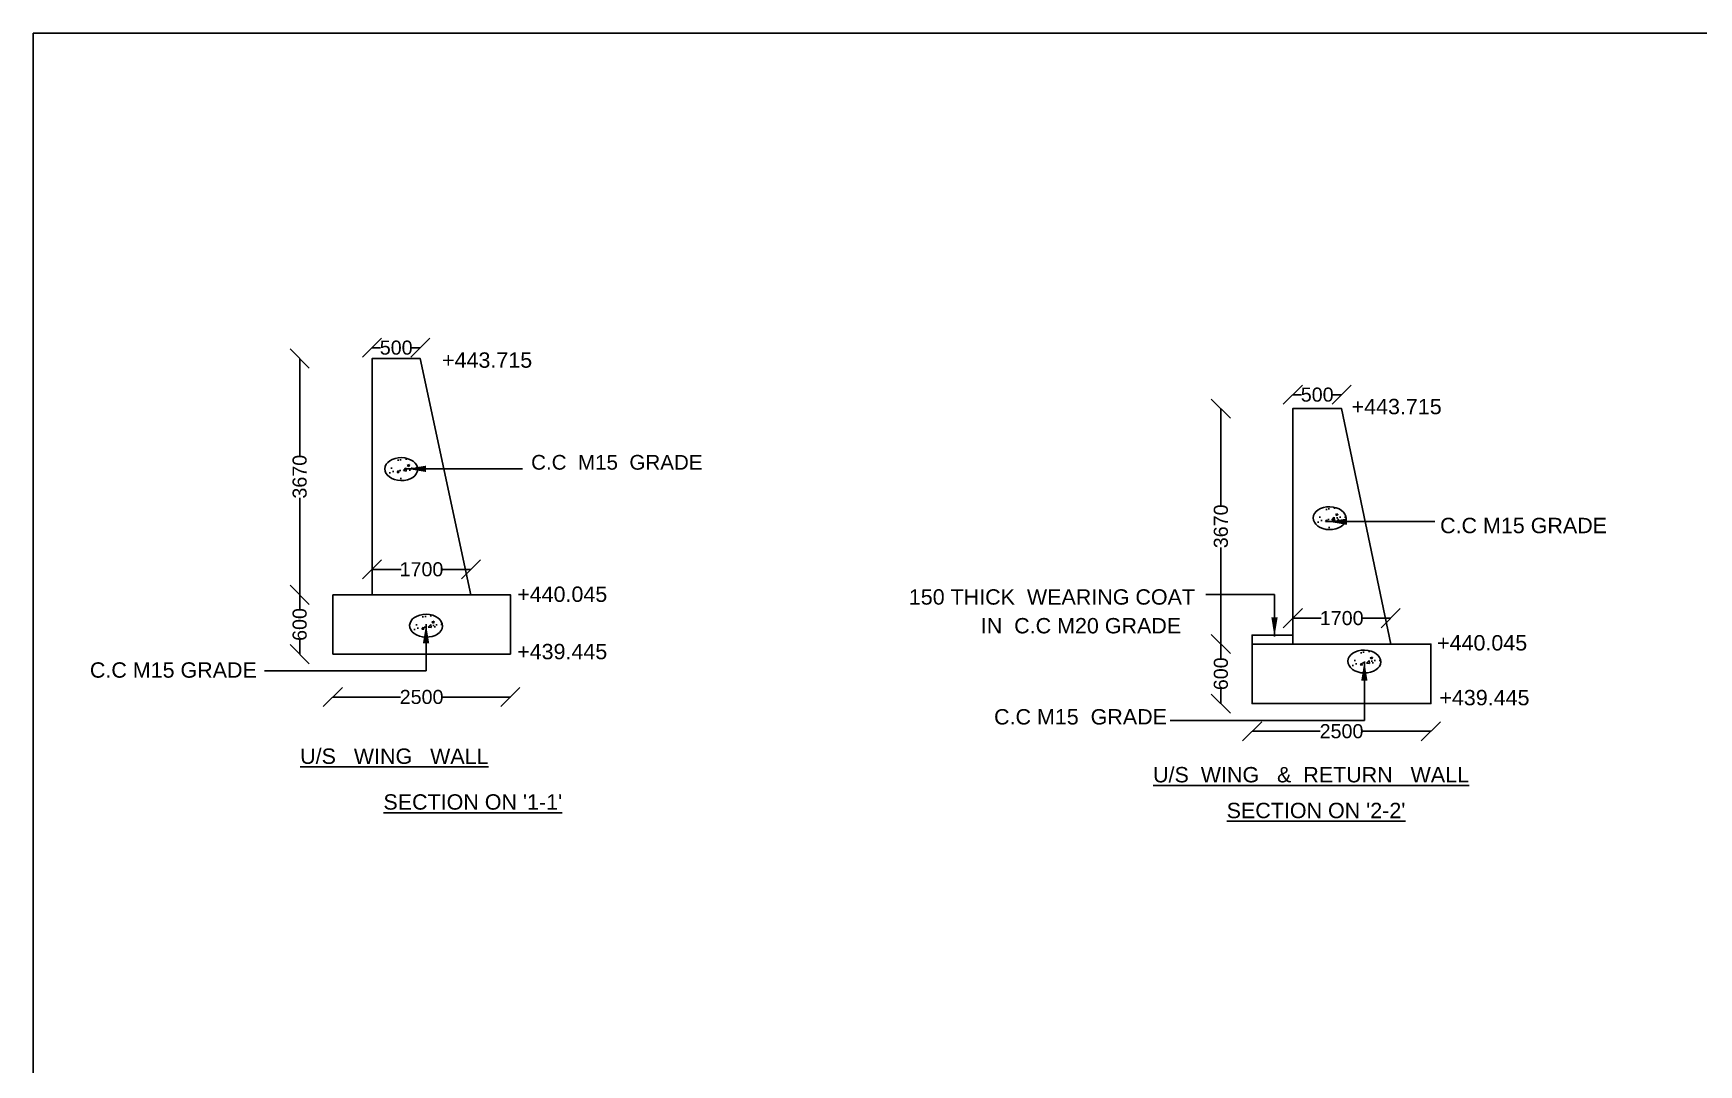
# Model space of a CAD drawing. Header units: millimetres. Extents: x 4104 to 9804, y 4964 to 8640.
# Drawn here: x 4104 to 6706, y 7029 to 8640 of the extents above; entities that cross this region are included whole.
import ezdxf

# ---------------------------------------------------------------- set-up
doc = ezdxf.new("R2010")
doc.units = ezdxf.units.MM
doc.header["$MEASUREMENT"] = 0
for name, color, linetype in [('DIMENSIONS', 7, 'Continuous'), ('REF', 2, 'Continuous'), ('TEXT', 7, 'Continuous')]:
    doc.layers.add(name, color=color, linetype=linetype)
doc.styles.get("Standard").update_dxf_attribs({"font": 'arial.ttf', "height": 22})
doc.dimstyles.get("Standard").update_dxf_attribs({"dimtxt": 24, "dimasz": 30, "dimexe": 0.18, "dimexo": 0.0625, "dimgap": 0.09, "dimtad": 0, "dimdec": 0, "dimzin": 0, "dimdsep": 46, "dimtxsty": 'Standard', "dimblk": 'OBLIQUE', "dimcen": 0.09, "dimse1": 1, "dimse2": 1, "dimadec": 0, "dimazin": 0, "dimtfac": 1, "dimtdec": 0, "dimtofl": 0, "dimtmove": 0, "dimatfit": 3, "dimfxl": 1, "dimtolj": 1, "dimtzin": 0, "dimarcsym": 0})

# ---------------------------------------------------------------- blocks, each defined once
blk = doc.blocks.new('_Oblique')
at = {"color": 0, "linetype": 'ByBlock', "lineweight": -2}
blk.add_line((-0.5, -0.5), (0.5, 0.5), dxfattribs=at)
blk = doc.blocks.new('*D4')
at = {"layer": 'Defpoints', "color": 0}
for p in [(4708.6, 8148.6), (4633.2, 8131.6), (4708.6, 8131.6)]:
    blk.add_point(p, dxfattribs=at)
at = {"layer": 'DIMENSIONS', "color": 0, "lineweight": -2}
for p, q in [((4633.2, 8148.6), (4646.6, 8148.6)), ((4708.6, 8148.6), (4695.3, 8148.6))]:
    blk.add_line(p, q, dxfattribs=at)
at = {"layer": 'DIMENSIONS', "color": 0, "lineweight": -2, "xscale": 30, "yscale": 30, "zscale": 30, "rotation": 180}
blk.add_blockref('_Oblique', (4633.2, 8148.6), dxfattribs=at)
at = {"layer": 'DIMENSIONS', "color": 0, "lineweight": -2, "xscale": 30, "yscale": 30, "zscale": 30}
blk.add_blockref('_Oblique', (4708.6, 8148.6), dxfattribs=at)
at = {"layer": 'DIMENSIONS', "color": 0, "insert": (4670.9, 8148.6), "char_height": 22, "attachment_point": 5}
blk.add_mtext('\\A1;500', dxfattribs=at)
blk = doc.blocks.new('*D5')
at = {"layer": 'Defpoints', "color": 0}
for p in [(4633.2, 8131.6), (4520.2, 7762.7), (4633.2, 7762.7)]:
    blk.add_point(p, dxfattribs=at)
at = {"layer": 'DIMENSIONS', "color": 0, "lineweight": -2}
for p, q in [((4520.2, 8131.6), (4520.2, 7980)), ((4520.2, 7762.7), (4520.2, 7914.3))]:
    blk.add_line(p, q, dxfattribs=at)
at = {"layer": 'DIMENSIONS', "color": 0, "lineweight": -2, "xscale": 30, "yscale": 30, "zscale": 30}
for p, rotation in [((4520.2, 8131.6), 90), ((4520.2, 7762.7), 270)]:
    blk.add_blockref('_Oblique', p, dxfattribs=dict(at, rotation=rotation))
at = {"layer": 'DIMENSIONS', "color": 0, "insert": (4520.2, 7947.1), "char_height": 22, "attachment_point": 5, "rotation": 90}
blk.add_mtext('\\A1;3670', dxfattribs=at)
blk = doc.blocks.new('*D6')
at = {"layer": 'Defpoints', "color": 0}
for p in [(4572, 7762.7), (4520.2, 7670), (4572, 7670)]:
    blk.add_point(p, dxfattribs=at)
at = {"layer": 'DIMENSIONS', "color": 0, "lineweight": -2}
for p, q in [((4520.2, 7762.7), (4520.2, 7740.8)), ((4520.2, 7670), (4520.2, 7691.9))]:
    blk.add_line(p, q, dxfattribs=at)
at = {"layer": 'DIMENSIONS', "color": 0, "lineweight": -2, "xscale": 30, "yscale": 30, "zscale": 30}
for p, rotation in [((4520.2, 7762.7), 90), ((4520.2, 7670), 270)]:
    blk.add_blockref('_Oblique', p, dxfattribs=dict(at, rotation=rotation))
at = {"layer": 'DIMENSIONS', "color": 0, "insert": (4520.2, 7716.3), "char_height": 22, "attachment_point": 5, "rotation": 90}
blk.add_mtext('\\A1;600', dxfattribs=at)
blk = doc.blocks.new('*D7')
at = {"layer": 'Defpoints', "color": 0}
for p in [(4572, 7670), (4849.3, 7670), (4849.3, 7603)]:
    blk.add_point(p, dxfattribs=at)
at = {"layer": 'DIMENSIONS', "color": 0, "lineweight": -2}
for p, q in [((4572, 7603), (4677.6, 7603)), ((4849.3, 7603), (4743.7, 7603))]:
    blk.add_line(p, q, dxfattribs=at)
at = {"layer": 'DIMENSIONS', "color": 0, "lineweight": -2, "xscale": 30, "yscale": 30, "zscale": 30, "rotation": 180}
blk.add_blockref('_Oblique', (4572, 7603), dxfattribs=at)
at = {"layer": 'DIMENSIONS', "color": 0, "lineweight": -2, "xscale": 30, "yscale": 30, "zscale": 30}
blk.add_blockref('_Oblique', (4849.3, 7603), dxfattribs=at)
at = {"layer": 'DIMENSIONS', "color": 0, "insert": (4710.6, 7603), "char_height": 22, "attachment_point": 5}
blk.add_mtext('\\A1;2500', dxfattribs=at)
blk = doc.blocks.new('*D8')
at = {"layer": 'Defpoints', "color": 0}
for p in [(4787.7, 7802.4), (4633.2, 7762.7), (4787.7, 7762.7)]:
    blk.add_point(p, dxfattribs=at)
at = {"layer": 'DIMENSIONS', "color": 0, "lineweight": -2}
for p, q in [((4633.2, 7802.4), (4678.6, 7802.4)), ((4787.7, 7802.4), (4742.3, 7802.4))]:
    blk.add_line(p, q, dxfattribs=at)
at = {"layer": 'DIMENSIONS', "color": 0, "lineweight": -2, "xscale": 30, "yscale": 30, "zscale": 30, "rotation": 180}
blk.add_blockref('_Oblique', (4633.2, 7802.4), dxfattribs=at)
at = {"layer": 'DIMENSIONS', "color": 0, "lineweight": -2, "xscale": 30, "yscale": 30, "zscale": 30}
blk.add_blockref('_Oblique', (4787.7, 7802.4), dxfattribs=at)
at = {"layer": 'DIMENSIONS', "color": 0, "insert": (4710.4, 7802.4), "char_height": 22, "attachment_point": 5}
blk.add_mtext('\\A1;1700', dxfattribs=at)
blk = doc.blocks.new('*D9')
at = {"layer": 'Defpoints', "color": 0}
for p in [(6147.9, 8075.2), (6071.5, 8053.4), (6147.9, 8053.4)]:
    blk.add_point(p, dxfattribs=at)
at = {"layer": 'DIMENSIONS', "color": 0, "lineweight": -2}
for p, q in [((6071.5, 8075.2), (6085.3, 8075.2)), ((6147.9, 8075.2), (6134, 8075.2))]:
    blk.add_line(p, q, dxfattribs=at)
at = {"layer": 'DIMENSIONS', "color": 0, "lineweight": -2, "xscale": 30, "yscale": 30, "zscale": 30, "rotation": 180}
blk.add_blockref('_Oblique', (6071.5, 8075.2), dxfattribs=at)
at = {"layer": 'DIMENSIONS', "color": 0, "lineweight": -2, "xscale": 30, "yscale": 30, "zscale": 30}
blk.add_blockref('_Oblique', (6147.9, 8075.2), dxfattribs=at)
at = {"layer": 'DIMENSIONS', "color": 0, "insert": (6109.7, 8075.2), "char_height": 22, "attachment_point": 5}
blk.add_mtext('\\A1;500', dxfattribs=at)
blk = doc.blocks.new('*D10')
at = {"layer": 'Defpoints', "color": 0}
for p in [(6071.5, 8053.4), (5959.3, 7685.8), (6071.5, 7685.8)]:
    blk.add_point(p, dxfattribs=at)
at = {"layer": 'DIMENSIONS', "color": 0, "lineweight": -2}
for p, q in [((5959.3, 8053.4), (5959.3, 7902.5)), ((5959.3, 7685.8), (5959.3, 7836.7))]:
    blk.add_line(p, q, dxfattribs=at)
at = {"layer": 'DIMENSIONS', "color": 0, "lineweight": -2, "xscale": 30, "yscale": 30, "zscale": 30}
for p, rotation in [((5959.3, 8053.4), 90), ((5959.3, 7685.8), 270)]:
    blk.add_blockref('_Oblique', p, dxfattribs=dict(at, rotation=rotation))
at = {"layer": 'DIMENSIONS', "color": 0, "insert": (5959.3, 7869.6), "char_height": 22, "attachment_point": 5, "rotation": 90}
blk.add_mtext('\\A1;3670', dxfattribs=at)
blk = doc.blocks.new('*D11')
at = {"layer": 'Defpoints', "color": 0}
for p in [(6224.5, 7726.2), (6071.5, 7685.8), (6224.5, 7685.8)]:
    blk.add_point(p, dxfattribs=at)
at = {"layer": 'DIMENSIONS', "color": 0, "lineweight": -2}
for p, q in [((6071.5, 7726.2), (6116.1, 7726.2)), ((6224.5, 7726.2), (6179.9, 7726.2))]:
    blk.add_line(p, q, dxfattribs=at)
at = {"layer": 'DIMENSIONS', "color": 0, "lineweight": -2, "xscale": 30, "yscale": 30, "zscale": 30, "rotation": 180}
blk.add_blockref('_Oblique', (6071.5, 7726.2), dxfattribs=at)
at = {"layer": 'DIMENSIONS', "color": 0, "lineweight": -2, "xscale": 30, "yscale": 30, "zscale": 30}
blk.add_blockref('_Oblique', (6224.5, 7726.2), dxfattribs=at)
at = {"layer": 'DIMENSIONS', "color": 0, "insert": (6148, 7726.2), "char_height": 22, "attachment_point": 5}
blk.add_mtext('\\A1;1700', dxfattribs=at)
blk = doc.blocks.new('*D12')
at = {"layer": 'Defpoints', "color": 0}
for p in [(6008.1, 7685.8), (5959.3, 7592.7), (6008.1, 7592.7)]:
    blk.add_point(p, dxfattribs=at)
at = {"layer": 'DIMENSIONS', "color": 0, "lineweight": -2}
for p, q in [((5959.3, 7685.8), (5959.3, 7663.7)), ((5959.3, 7592.7), (5959.3, 7614.9))]:
    blk.add_line(p, q, dxfattribs=at)
at = {"layer": 'DIMENSIONS', "color": 0, "lineweight": -2, "xscale": 30, "yscale": 30, "zscale": 30}
for p, rotation in [((5959.3, 7685.8), 90), ((5959.3, 7592.7), 270)]:
    blk.add_blockref('_Oblique', p, dxfattribs=dict(at, rotation=rotation))
at = {"layer": 'DIMENSIONS', "color": 0, "insert": (5959.3, 7639.3), "char_height": 22, "attachment_point": 5, "rotation": 90}
blk.add_mtext('\\A1;600', dxfattribs=at)
blk = doc.blocks.new('*D13')
at = {"layer": 'Defpoints', "color": 0}
for p in [(6008.1, 7592.7), (6287.3, 7592.7), (6287.3, 7549.5)]:
    blk.add_point(p, dxfattribs=at)
at = {"layer": 'DIMENSIONS', "color": 0, "lineweight": -2}
for p, q in [((6008.1, 7549.5), (6114.6, 7549.5)), ((6287.3, 7549.5), (6180.7, 7549.5))]:
    blk.add_line(p, q, dxfattribs=at)
at = {"layer": 'DIMENSIONS', "color": 0, "lineweight": -2, "xscale": 30, "yscale": 30, "zscale": 30, "rotation": 180}
blk.add_blockref('_Oblique', (6008.1, 7549.5), dxfattribs=at)
at = {"layer": 'DIMENSIONS', "color": 0, "lineweight": -2, "xscale": 30, "yscale": 30, "zscale": 30}
blk.add_blockref('_Oblique', (6287.3, 7549.5), dxfattribs=at)
at = {"layer": 'DIMENSIONS', "color": 0, "insert": (6147.7, 7549.5), "char_height": 22, "attachment_point": 5}
blk.add_mtext('\\A1;2500', dxfattribs=at)

msp = doc.modelspace()

# ---------------------------------------------------------------- hatches: boundary and pattern name
at = {"layer": 'REF'}
h = msp.add_hatch(dxfattribs=at)
h.set_pattern_fill('AR-CONC', color=0, scale=5, style=0)
h.set_pattern_definition([(50, (0, 0), (35.86301, -3.13761), [3.75, -41.25]), (355, (0, 0), (-6.93757, 37.6096), [3, -33]), (100.4514, (2.99, -0.26), (28.92547, 34.47198), [3.18701, -35.0571]), (46.1842, (0, 10), (53.36205, -8.27595), [5.625, -61.875]), (96.6356, (4.447, 9.31), (46.73314, 48.7059), [4.7805, -52.58565]), (351.1842, (0, 10), (46.7331, 48.70593), [4.5, -49.5]), (21, (5, 7.5), (29.84535, -20.13094), [3.75, -41.25]), (326, (5, 7.5), (12.16577, 36.2575), [3, -33]), (71.4514, (7.487, 5.822), (42.01113, 16.12652), [3.18701, -35.0571]), (37.5, (0, 0), (0.607993, 16.644693), [0, -32.6, 0, -33.5, 0, -33.125]), (7.5, (0, 0), (13.153477, 19.720586), [0, -19.1, 0, -31.85, 0, -12.625]), (327.5, (-11.15, 0), (26.691122, -1.127744), [0, -12.5, 0, -39, 0, -51.75]), (317.5, (-16.15, 0), (29.15931, 5.00525), [0, -16.25, 0, -25.9, 0, -36.75])])
edge = h.paths.add_edge_path()
edge.add_ellipse((4678.8, 7959), major_axis=(-25.7, 0.6), ratio=0.695296, start_angle=0, end_angle=360)
h = msp.add_hatch(dxfattribs=at)
h.set_pattern_fill('AR-CONC', color=0, scale=5, style=0)
h.set_pattern_definition([(50, (1450.236, -76.734), (35.86301, -3.13761), [3.75, -41.25]), (355, (1450.236, -76.734), (-6.93757, 37.6096), [3, -33]), (100.4514, (1453.225, -76.995), (28.92547, 34.47198), [3.18701, -35.0571]), (46.1842, (1450.236, -66.734), (53.36205, -8.27595), [5.625, -61.875]), (96.6356, (1454.683, -67.423), (46.73314, 48.7059), [4.7805, -52.58565]), (351.1842, (1450.236, -66.734), (46.7331, 48.70593), [4.5, -49.5]), (21, (1455.236, -69.234), (29.84535, -20.13094), [3.75, -41.25]), (326, (1455.236, -69.234), (12.16577, 36.2575), [3, -33]), (71.4514, (1457.723, -70.91), (42.01113, 16.12652), [3.18701, -35.0571]), (37.5, (1450.236, -76.734), (0.607993, 16.644693), [0, -32.6, 0, -33.5, 0, -33.125]), (7.5, (1450.236, -76.734), (13.153477, 19.720586), [0, -19.1, 0, -31.85, 0, -12.625]), (327.5, (1439.086, -76.734), (26.691122, -1.127744), [0, -12.5, 0, -39, 0, -51.75]), (317.5, (1434.086, -76.734), (29.15931, 5.00525), [0, -16.25, 0, -25.9, 0, -36.75])])
edge = h.paths.add_edge_path()
edge.add_ellipse((6129.1, 7882.3), major_axis=(-25.7, 0.6), ratio=0.695296, start_angle=0, end_angle=360)
h = msp.add_hatch(dxfattribs=at)
h.set_pattern_fill('AR-CONC', color=0, scale=5, style=0)
h.set_pattern_definition([(50, (38.8, -244.64), (35.86301, -3.13761), [3.75, -41.25]), (355, (38.8, -244.64), (-6.93757, 37.6096), [3, -33]), (100.4514, (41.79, -244.902), (28.92547, 34.47198), [3.18701, -35.0571]), (46.1842, (38.8, -234.64), (53.36205, -8.27595), [5.625, -61.875]), (96.6356, (43.25, -235.33), (46.73314, 48.7059), [4.7805, -52.58565]), (351.1842, (38.8, -234.64), (46.7331, 48.70593), [4.5, -49.5]), (21, (43.8, -237.14), (29.84535, -20.13094), [3.75, -41.25]), (326, (43.8, -237.14), (12.16577, 36.2575), [3, -33]), (71.4514, (46.29, -238.82), (42.01113, 16.12652), [3.18701, -35.0571]), (37.5, (38.801, -244.641), (0.607993, 16.644693), [0, -32.6, 0, -33.5, 0, -33.125]), (7.5, (38.801, -244.64), (13.153477, 19.720586), [0, -19.1, 0, -31.85, 0, -12.625]), (327.5, (27.651, -244.641), (26.691122, -1.127744), [0, -12.5, 0, -39, 0, -51.75]), (317.5, (22.651, -244.64), (29.15931, 5.00525), [0, -16.25, 0, -25.9, 0, -36.75])])
edge = h.paths.add_edge_path()
edge.add_ellipse((4717.6, 7714.4), major_axis=(-25.7, 0.6), ratio=0.695296, start_angle=0, end_angle=360)
h = msp.add_hatch(dxfattribs=at)
h.set_pattern_fill('AR-CONC', color=0, scale=5, style=0)
h.set_pattern_definition([(50, (1504.523, -300.595), (35.86301, -3.13761), [3.75, -41.25]), (355, (1504.523, -300.595), (-6.93757, 37.6096), [3, -33]), (100.4514, (1507.51, -300.856), (28.92547, 34.47198), [3.18701, -35.0571]), (46.1842, (1504.523, -290.595), (53.36205, -8.27595), [5.625, -61.875]), (96.6356, (1508.97, -291.284), (46.73314, 48.7059), [4.7805, -52.58565]), (351.1842, (1504.523, -290.595), (46.7331, 48.70593), [4.5, -49.5]), (21, (1509.523, -293.095), (29.84535, -20.13094), [3.75, -41.25]), (326, (1509.523, -293.095), (12.16577, 36.2575), [3, -33]), (71.4514, (1512.01, -294.772), (42.01113, 16.12652), [3.18701, -35.0571]), (37.5, (1504.523, -300.595), (0.607993, 16.644693), [0, -32.6, 0, -33.5, 0, -33.125]), (7.5, (1504.523, -300.595), (13.153477, 19.720586), [0, -19.1, 0, -31.85, 0, -12.625]), (327.5, (1493.373, -300.595), (26.691122, -1.127744), [0, -12.5, 0, -39, 0, -51.75]), (317.5, (1488.373, -300.595), (29.15931, 5.00525), [0, -16.25, 0, -25.9, 0, -36.75])])
edge = h.paths.add_edge_path()
edge.add_ellipse((6183.4, 7658.4), major_axis=(-25.7, 0.6), ratio=0.695296, start_angle=0, end_angle=360)

# ---------------------------------------------------------------- linework, layer by layer
at = {"layer": 'DIMENSIONS', "color": 0}
msp.add_lwpolyline([(9803.6, 4963.9), (4104, 4963.9), (4104, 8639.6), (9803.6, 8639.6)], close=True, dxfattribs=at)
at = {"layer": 'REF', "color": 0}
for points in [[(4633.2, 7762.7), (4633.2, 8131.6), (4708.6, 8131.6), (4787.7, 7762.7)], [(6071.5, 7699.8), (6071.5, 8053.4), (6147.9, 8053.4), (6224.5, 7685.8)]]:
    msp.add_lwpolyline(points, dxfattribs=at)
for points in [[(4572, 7762.7), (4849.3, 7762.7), (4849.3, 7670), (4572, 7670)], [(6008.1, 7685.8), (6071.5, 7685.8), (6071.5, 7699.8), (6008.1, 7699.8)], [(6008.1, 7685.8), (6287.3, 7685.8), (6287.3, 7592.7), (6008.1, 7592.7)]]:
    msp.add_lwpolyline(points, close=True, dxfattribs=at)
for centre in [(4678.8, 7959), (6129.1, 7882.3), (4717.6, 7714.4), (6183.4, 7658.4)]:
    msp.add_ellipse(centre, major_axis=(-25.7, 0.6), ratio=0.695296, dxfattribs=at)

# ---------------------------------------------------------------- texts
at = {"layer": 'DIMENSIONS', "color": 0}
for s, p in [('%%UU/S   WING   WALL', (4520.9, 7498.6)), ('%%UU/S  WING   &  RETURN   WALL', (5853.3, 7469.7)), ("%%USECTION ON '1-1'", (4651, 7427.1)), ("%%USECTION ON '2-2'", (5968.3, 7413.8))]:
    msp.add_text(s, height=24, dxfattribs=at).set_placement(p)
at = {"layer": 'TEXT', "color": 0}
for s, height, p in [('+443.715', 24, (4742.6, 8117.3)), ('+443.715', 24, (6163.5, 8044.7)), ('C.C  M15  GRADE', 23, (4881.7, 7958.1)), ('C.C M15 GRADE', 24, (6301.7, 7858.9)), ('+440.045', 24, (4859.9, 7751.6)), ('150 THICK  WEARING COAT', 24, (5471.8, 7747.3)), ('IN  C.C M20 GRADE', 24, (5584.2, 7702.4)), ('+439.445', 24, (4859.9, 7662)), ('+440.045', 24, (6297, 7675.7)), ('C.C M15 GRADE', 24, (4192.4, 7633.2)), ('+439.445', 24, (6300.6, 7590.1)), ('C.C M15  GRADE', 24, (5604.9, 7560.1))]:
    msp.add_text(s, height=height, dxfattribs=at).set_placement(p)

# ---------------------------------------------------------------- dimensions: what is measured, and where the dimension line sits
at = {"layer": 'DIMENSIONS', "color": 0}
for base, p1, p2, text, picture, middle in [((4520.2, 7762.7), (4633.2, 8131.6), (4633.2, 7762.7), '3670', '*D5', (4520.2, 7947.1)), ((5959.3, 7685.8), (6071.5, 8053.4), (6071.5, 7685.8), '3670', '*D10', (5959.3, 7869.6)), ((4520.2, 7670), (4572, 7762.7), (4572, 7670), '600', '*D6', (4520.2, 7716.3)), ((5959.3, 7592.7), (6008.1, 7685.8), (6008.1, 7592.7), '600', '*D12', (5959.3, 7639.3))]:
    dim = msp.add_linear_dim(base=base, p1=p1, p2=p2, angle=90, text=text, dimstyle='Standard', dxfattribs=at)
    dim.commit()
    dim.dimension.update_dxf_attribs({"geometry": picture, "text_midpoint": middle})
for base, p1, p2, text, picture, middle in [((4708.6, 8148.6), (4633.2, 8131.6), (4708.6, 8131.6), '500', '*D4', (4670.9, 8148.6)), ((6147.9, 8075.2), (6071.5, 8053.4), (6147.9, 8053.4), '500', '*D9', (6109.7, 8075.2)), ((4787.7, 7802.4), (4633.2, 7762.7), (4787.7, 7762.7), '1700', '*D8', (4710.4, 7802.4)), ((6224.5, 7726.2), (6071.5, 7685.8), (6224.5, 7685.8), '1700', '*D11', (6148, 7726.2)), ((4849.3, 7603), (4572, 7670), (4849.3, 7670), '2500', '*D7', (4710.6, 7603)), ((6287.3, 7549.5), (6008.1, 7592.7), (6287.3, 7592.7), '2500', '*D13', (6147.7, 7549.5))]:
    dim = msp.add_linear_dim(base=base, p1=p1, p2=p2, text=text, dimstyle='Standard', dxfattribs=at)
    dim.commit()
    dim.dimension.update_dxf_attribs({"geometry": picture, "text_midpoint": middle})

# ---------------------------------------------------------------- leaders
for points in [[(4687.5, 7959.4), (4868, 7959.4)], [(6126.2, 7876.9), (6293.3, 7876.9)], [(6043, 7697.4), (6043, 7763.1), (5935.6, 7763.1)], [(4717.6, 7716.8), (4717.6, 7644), (4465.2, 7644)], [(6183.4, 7658.4), (6183.4, 7566.5), (5879.8, 7566.5)]]:
    msp.add_leader(points, dimstyle='Standard', override={"dimgap": 0.09, "dimtad": 0}, dxfattribs=at)

doc.saveas('drawing.dxf')
